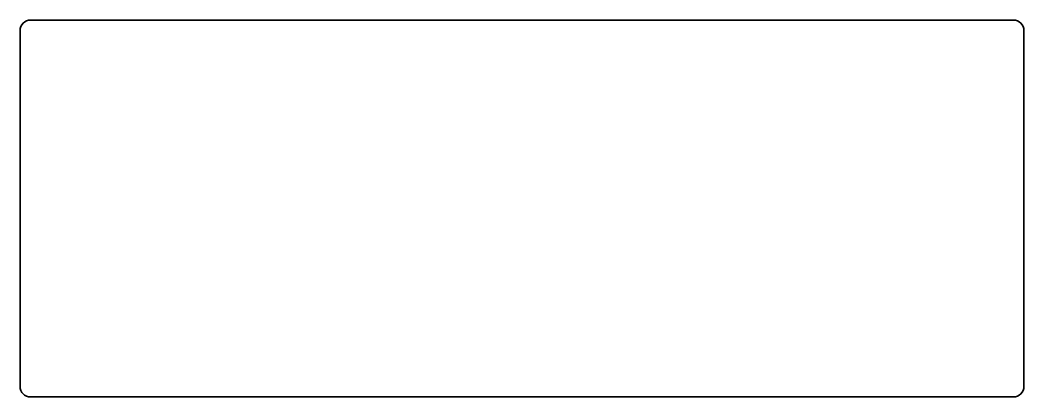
# Model space of a CAD drawing. Extents: x 54 to 539, y 193 to 375.
import ezdxf

# ---------------------------------------------------------------- set-up
doc = ezdxf.new("R2010")
doc.units = 0

msp = doc.modelspace()

# ---------------------------------------------------------------- linework, layer by layer
at = {"color": 7, "lineweight": 35}
for p, q in [((58.660828, 375.404114), (533.660828, 375.404114)), ((53.660828, 198.404114), (53.660828, 370.404114)), ((538.660828, 198.404114), (538.660828, 370.404114)), ((58.660828, 193.404114), (533.660828, 193.404114))]:
    msp.add_line(p, q, dxfattribs=at)
for centre, start, end in [((58.660828, 370.404114), 90.000003, 180.000005), ((533.660828, 370.404114), 0, 90.000003), ((58.660828, 198.404114), 180.000005, 269.999997), ((533.660828, 198.404114), 269.999997, 360)]:
    msp.add_arc(centre, 5, start, end, dxfattribs=at)

doc.saveas('drawing.dxf')
